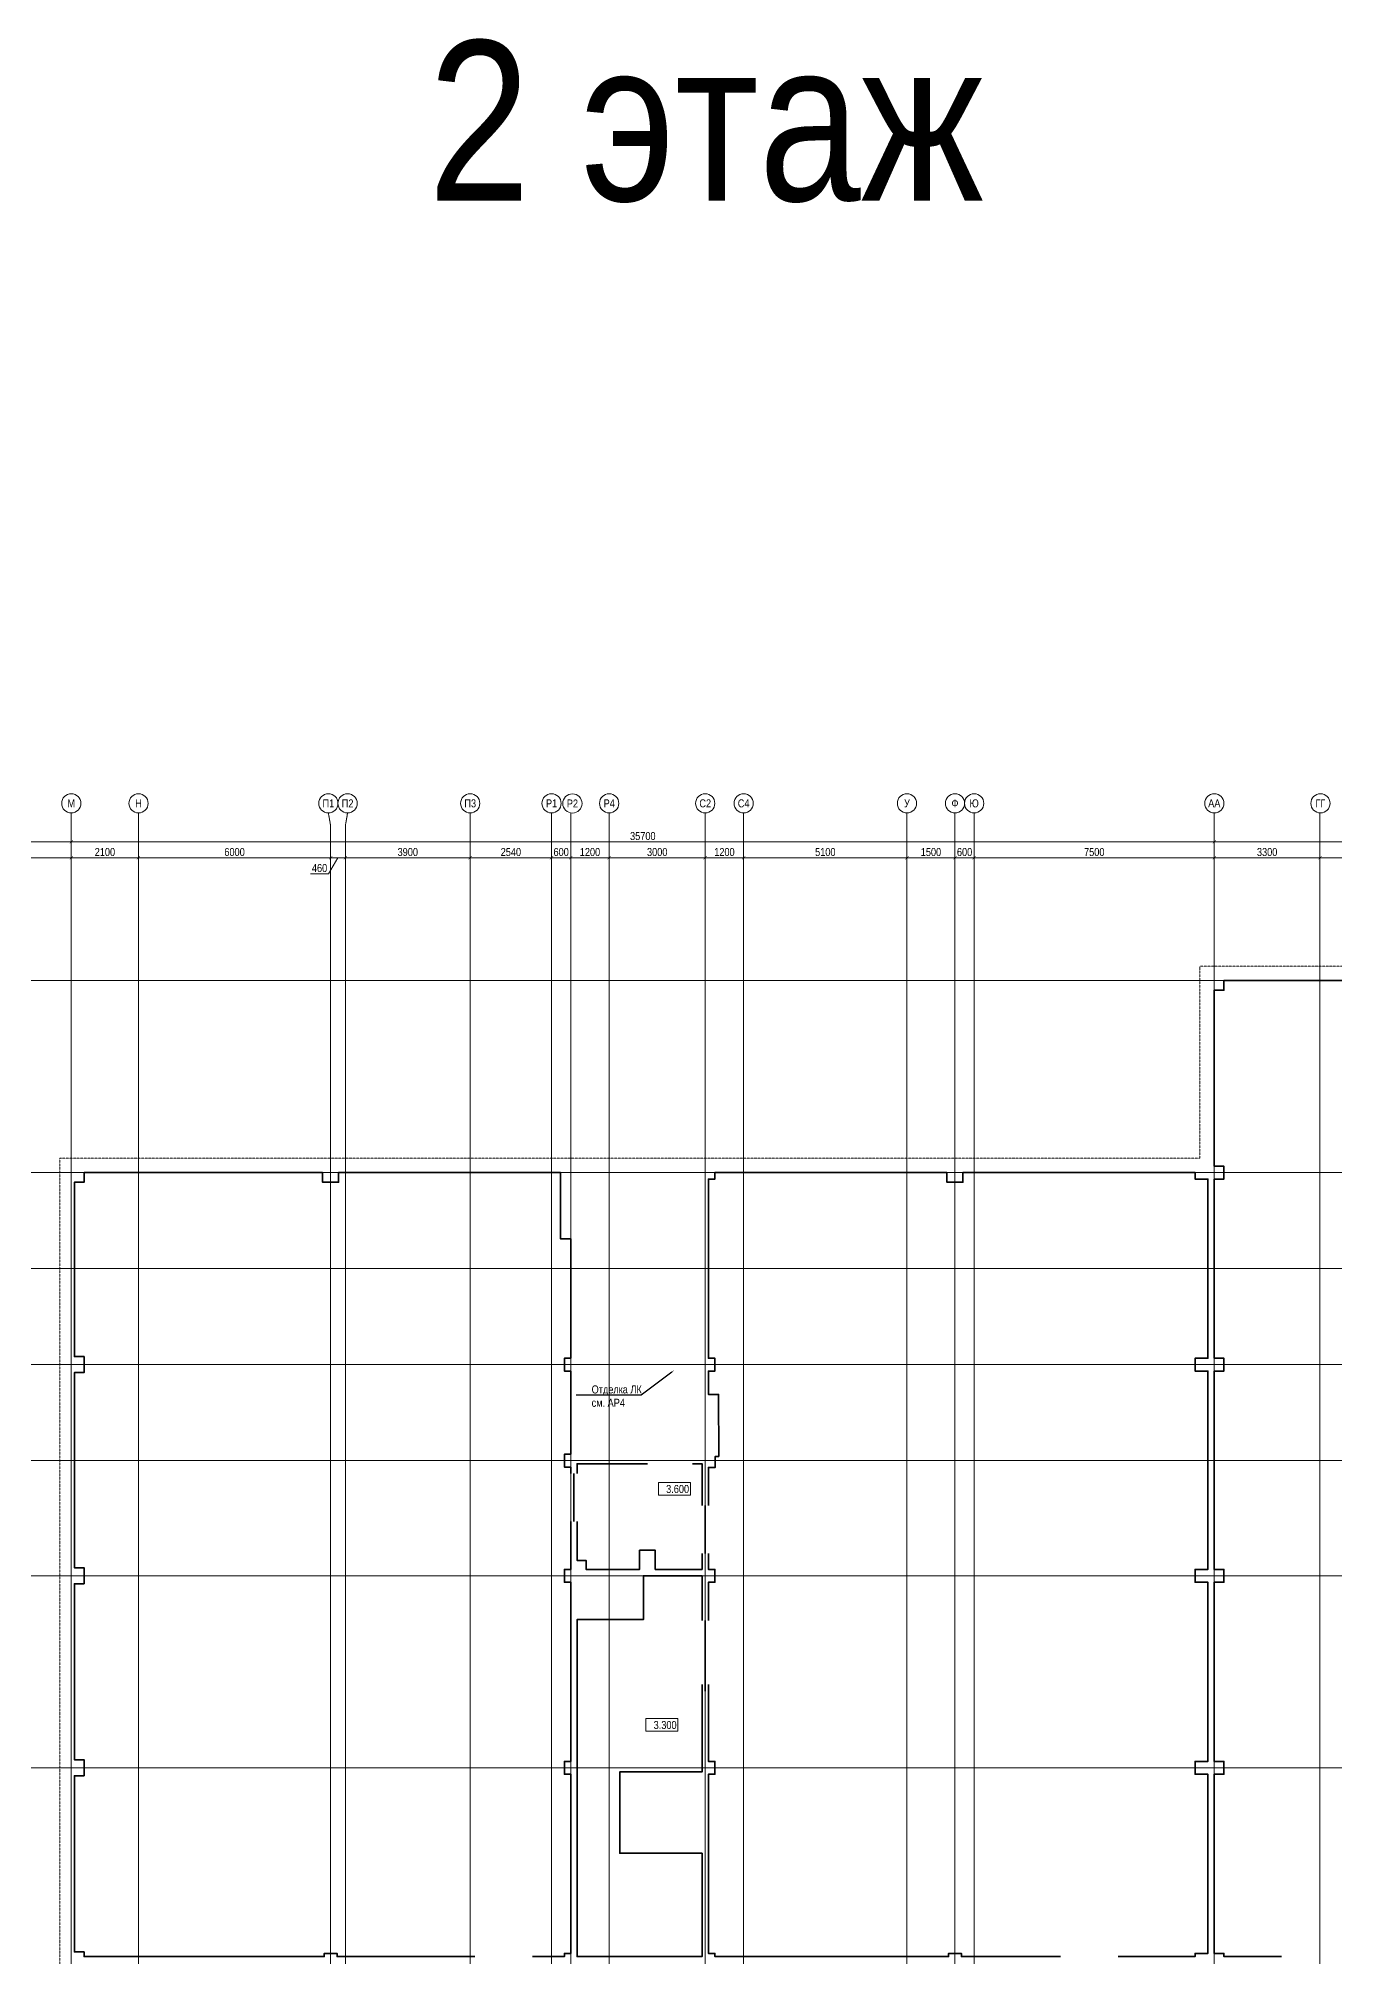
# Model space of a CAD drawing. Header units: millimetres. Extents: x -328335 to 1213373, y -208171 to 164144.
# Drawn here: x 36473 to 76957, y 104200 to 164144 of the extents above; entities that cross this region are included whole.
import ezdxf
from ezdxf import colors
from ezdxf.entities.mleader import LeaderData, LeaderLine
from ezdxf.enums import TextEntityAlignment as Align
from ezdxf.math import Vec2, Vec3

# ---------------------------------------------------------------- set-up
doc = ezdxf.new("R2010")
doc.units = ezdxf.units.MM
doc.header["$LTSCALE"] = 0.5
doc.linetypes.add('CENTER', pattern=[50.8, 31.75, -6.35, 6.35, -6.35])
doc.linetypes.add('DASHED', pattern=[19.05, 12.7, -6.35])
doc.layers.get('Defpoints').update_dxf_attribs({"color": 140})
for name, color, linetype, lineweight in [('АИ_Плинтус', 3, 'Continuous', 9), ('АИ_Полы', 1, 'Continuous', 9), ('АИ_Текст', 7, 'Continuous', 13), ('АР6_потолок_отм', 5, 'Continuous', 5), ('РД_Оси_размер', 8, 'Continuous', 0)]:
    doc.layers.add(name, color=color, linetype=linetype, lineweight=lineweight)
doc.layers.add('АИ_Т_Профиль', color=2, linetype='Continuous', lineweight=40, true_color=0xffff00)
doc.layers.add('РД_Оси_100', color=7, linetype='Continuous', lineweight=0, true_color=0x525252)
doc.layers.add('АР_Делит', color=120, linetype='Continuous', lineweight=0, plot=False)
doc.styles.add('Arial_Narrow_08', font='ARIALN.TTF', dxfattribs={"width": 0.8})
doc.styles.add('style1', font='ARIALN.TTF')
doc.styles.add('ккк', font='isocpeur.ttf', dxfattribs={"width": 0.85, "oblique": 15})
doc.dimstyles.new('Dim100_ареал', dxfattribs={"dimscale": 100, "dimtxt": 2.5, "dimasz": 1, "dimexe": 1, "dimexo": 1, "dimgap": 0.5, "dimtad": 1, "dimzin": 12, "dimdsep": 46, "dimtxsty": 'style1', "dimblk": 'ARCHTICK', "dimcen": 1, "dimdle": 1, "dimaunit": 1, "dimadec": 0, "dimazin": 3, "dimtfac": 1, "dimtmove": 1, "dimatfit": 3, "dimldrblk": 'OPEN30', "dimfxl": 2, "dimfxlon": 1, "dimtolj": 1, "dimtzin": 0, "dimlwd": 5, "dimlwe": 5, "dimarcsym": 0})

# ---------------------------------------------------------------- blocks, each defined once
blk = doc.blocks.new('A-iden')
at = {"linetype": 'Continuous', "lineweight": 5}
blk.add_circle((0, -4), 3, dxfattribs=at)
at = {"color": 0, "linetype": 'Continuous', "lineweight": 20, "style": 'ккк', "width": 0.85}
blk.add_attdef('ID', text='', height=4, dxfattribs=at).set_placement((0.31, -3.85), align=Align.MIDDLE_CENTER)
blk = doc.blocks.new('_ArchTick')
at = {"color": 0, "linetype": 'ByBlock', "const_width": 0.15}
blk.add_lwpolyline([(-0.5, -0.5), (0.5, 0.5)], dxfattribs=at)
blk = doc.blocks.new('*D343')
at = {"layer": 'Defpoints', "color": 0, "transparency": 16777216}
for p in [(37500, 139039), (0, 137039), (37500, 137039)]:
    blk.add_point(p, dxfattribs=at)
at = {"layer": 'РД_Оси_размер', "color": 0, "lineweight": 5, "transparency": 16777216}
for p, q in [((0, 138839), (0, 139139)), ((37500, 138839), (37500, 139139)), ((-100, 139039), (37600, 139039))]:
    blk.add_line(p, q, dxfattribs=at)
at = {"layer": 'РД_Оси_размер', "color": 0, "lineweight": 5, "transparency": 16777216, "xscale": 100, "yscale": 100, "zscale": 100, "rotation": 180}
blk.add_blockref('_ArchTick', (0, 139039), dxfattribs=at)
at = {"layer": 'РД_Оси_размер', "color": 0, "lineweight": 5, "transparency": 16777216, "xscale": 100, "yscale": 100, "zscale": 100}
blk.add_blockref('_ArchTick', (37500, 139039), dxfattribs=at)
at = {"layer": 'РД_Оси_размер', "color": 0, "transparency": 16777216, "insert": (18750, 139216), "char_height": 250, "attachment_point": 5, "style": 'style1'}
blk.add_mtext('\\A1;37500', dxfattribs=at)
blk = doc.blocks.new('_Open30')
at = {"color": 0, "linetype": 'ByBlock', "lineweight": -2}
for p, q in [((-1, 0.27), (0, 0)), ((0, 0), (-1, -0.27)), ((0, 0), (-1, 0))]:
    blk.add_line(p, q, dxfattribs=at)
blk = doc.blocks.new('*D344')
at = {"layer": 'Defpoints', "color": 0, "transparency": 16777216}
for p in [(73200, 139039), (37500, 137039), (73200, 137039)]:
    blk.add_point(p, dxfattribs=at)
at = {"layer": 'РД_Оси_размер', "color": 0, "lineweight": 5, "transparency": 16777216}
for p, q in [((37500, 138839), (37500, 139139)), ((73200, 138839), (73200, 139139)), ((37400, 139039), (73300, 139039))]:
    blk.add_line(p, q, dxfattribs=at)
at = {"layer": 'РД_Оси_размер', "color": 0, "lineweight": 5, "transparency": 16777216, "xscale": 100, "yscale": 100, "zscale": 100, "rotation": 180}
blk.add_blockref('_ArchTick', (37500, 139039), dxfattribs=at)
at = {"layer": 'РД_Оси_размер', "color": 0, "lineweight": 5, "transparency": 16777216, "xscale": 100, "yscale": 100, "zscale": 100}
blk.add_blockref('_ArchTick', (73200, 139039), dxfattribs=at)
at = {"layer": 'РД_Оси_размер', "color": 0, "transparency": 16777216, "insert": (55350, 139216), "char_height": 250, "attachment_point": 5, "style": 'style1'}
blk.add_mtext('\\A1;35700', dxfattribs=at)
blk = doc.blocks.new('*D53')
at = {"layer": 'Defpoints', "color": 0, "transparency": 16777216}
for p in [(114600, 139039), (73200, 137039), (114600, 137039)]:
    blk.add_point(p, dxfattribs=at)
at = {"layer": 'РД_Оси_размер', "color": 0, "lineweight": 5, "transparency": 16777216}
for p, q in [((73200, 138839), (73200, 139139)), ((114600, 138839), (114600, 139139)), ((73100, 139039), (114700, 139039))]:
    blk.add_line(p, q, dxfattribs=at)
at = {"layer": 'РД_Оси_размер', "color": 0, "lineweight": 5, "transparency": 16777216, "xscale": 100, "yscale": 100, "zscale": 100, "rotation": 180}
blk.add_blockref('_ArchTick', (73200, 139039), dxfattribs=at)
at = {"layer": 'РД_Оси_размер', "color": 0, "lineweight": 5, "transparency": 16777216, "xscale": 100, "yscale": 100, "zscale": 100}
blk.add_blockref('_ArchTick', (114600, 139039), dxfattribs=at)
at = {"layer": 'РД_Оси_размер', "color": 0, "transparency": 16777216, "insert": (93900, 139216), "char_height": 250, "attachment_point": 5, "style": 'style1'}
blk.add_mtext('\\A1;41400', dxfattribs=at)
blk = doc.blocks.new('*D360')
at = {"layer": 'Defpoints', "color": 0, "transparency": 16777216}
for p in [(37500, 138539), (33600, 137039), (37500, 137039)]:
    blk.add_point(p, dxfattribs=at)
at = {"layer": 'РД_Оси_размер', "color": 0, "lineweight": 5, "transparency": 16777216}
for p, q in [((33500, 138539), (37600, 138539)), ((33600, 138339), (33600, 138639)), ((37500, 138339), (37500, 138639))]:
    blk.add_line(p, q, dxfattribs=at)
at = {"layer": 'РД_Оси_размер', "color": 0, "lineweight": 5, "transparency": 16777216, "xscale": 100, "yscale": 100, "zscale": 100, "rotation": 180}
blk.add_blockref('_ArchTick', (33600, 138539), dxfattribs=at)
at = {"layer": 'РД_Оси_размер', "color": 0, "lineweight": 5, "transparency": 16777216, "xscale": 100, "yscale": 100, "zscale": 100}
blk.add_blockref('_ArchTick', (37500, 138539), dxfattribs=at)
at = {"layer": 'РД_Оси_размер', "color": 0, "transparency": 16777216, "insert": (35550, 138716), "char_height": 250, "attachment_point": 5, "style": 'style1'}
blk.add_mtext('\\A1;3900', dxfattribs=at)
blk = doc.blocks.new('*D361')
at = {"layer": 'Defpoints', "color": 0, "transparency": 16777216}
for p in [(39600, 138539), (37500, 137039), (39600, 137039)]:
    blk.add_point(p, dxfattribs=at)
at = {"layer": 'РД_Оси_размер', "color": 0, "lineweight": 5, "transparency": 16777216}
for p, q in [((37400, 138539), (39700, 138539)), ((37500, 138339), (37500, 138639)), ((39600, 138339), (39600, 138639))]:
    blk.add_line(p, q, dxfattribs=at)
at = {"layer": 'РД_Оси_размер', "color": 0, "lineweight": 5, "transparency": 16777216, "xscale": 100, "yscale": 100, "zscale": 100, "rotation": 180}
blk.add_blockref('_ArchTick', (37500, 138539), dxfattribs=at)
at = {"layer": 'РД_Оси_размер', "color": 0, "lineweight": 5, "transparency": 16777216, "xscale": 100, "yscale": 100, "zscale": 100}
blk.add_blockref('_ArchTick', (39600, 138539), dxfattribs=at)
at = {"layer": 'РД_Оси_размер', "color": 0, "transparency": 16777216, "insert": (38550, 138716), "char_height": 250, "attachment_point": 5, "style": 'style1'}
blk.add_mtext('\\A1;2100', dxfattribs=at)
blk = doc.blocks.new('*D362')
at = {"layer": 'Defpoints', "color": 0, "transparency": 16777216}
for p in [(45600, 138539), (39600, 137039), (45600, 137039)]:
    blk.add_point(p, dxfattribs=at)
at = {"layer": 'РД_Оси_размер', "color": 0, "lineweight": 5, "transparency": 16777216}
for p, q in [((39500, 138539), (45700, 138539)), ((39600, 138339), (39600, 138639)), ((45600, 138339), (45600, 138639))]:
    blk.add_line(p, q, dxfattribs=at)
at = {"layer": 'РД_Оси_размер', "color": 0, "lineweight": 5, "transparency": 16777216, "xscale": 100, "yscale": 100, "zscale": 100, "rotation": 180}
blk.add_blockref('_ArchTick', (39600, 138539), dxfattribs=at)
at = {"layer": 'РД_Оси_размер', "color": 0, "lineweight": 5, "transparency": 16777216, "xscale": 100, "yscale": 100, "zscale": 100}
blk.add_blockref('_ArchTick', (45600, 138539), dxfattribs=at)
at = {"layer": 'РД_Оси_размер', "color": 0, "transparency": 16777216, "insert": (42600, 138716), "char_height": 250, "attachment_point": 5, "style": 'style1'}
blk.add_mtext('\\A1;6000', dxfattribs=at)
blk = doc.blocks.new('*D363')
at = {"layer": 'Defpoints', "color": 0, "transparency": 16777216}
for p in [(46060, 138539), (45600, 137039), (46060, 137039)]:
    blk.add_point(p, dxfattribs=at)
at = {"layer": 'РД_Оси_размер', "color": 0, "lineweight": 5, "transparency": 16777216}
for p, q in [((45500, 138539), (46160, 138539)), ((45830, 138539), (45534, 138039)), ((45600, 138339), (45600, 138639)), ((46060, 138339), (46060, 138639)), ((45534, 138039), (44974, 138039))]:
    blk.add_line(p, q, dxfattribs=at)
at = {"layer": 'РД_Оси_размер', "color": 0, "lineweight": 5, "transparency": 16777216, "xscale": 100, "yscale": 100, "zscale": 100, "rotation": 180}
blk.add_blockref('_ArchTick', (45600, 138539), dxfattribs=at)
at = {"layer": 'РД_Оси_размер', "color": 0, "lineweight": 5, "transparency": 16777216, "xscale": 100, "yscale": 100, "zscale": 100}
blk.add_blockref('_ArchTick', (46060, 138539), dxfattribs=at)
at = {"layer": 'РД_Оси_размер', "color": 0, "transparency": 16777216, "insert": (45254, 138216), "char_height": 250, "attachment_point": 5, "style": 'style1'}
blk.add_mtext('\\A1;460', dxfattribs=at)
blk = doc.blocks.new('*D364')
at = {"layer": 'Defpoints', "color": 0, "transparency": 16777216}
for p in [(49960, 138539), (46060, 137039), (49960, 137039)]:
    blk.add_point(p, dxfattribs=at)
at = {"layer": 'РД_Оси_размер', "color": 0, "lineweight": 5, "transparency": 16777216}
for p, q in [((45960, 138539), (50060, 138539)), ((46060, 138339), (46060, 138639)), ((49960, 138339), (49960, 138639))]:
    blk.add_line(p, q, dxfattribs=at)
at = {"layer": 'РД_Оси_размер', "color": 0, "lineweight": 5, "transparency": 16777216, "xscale": 100, "yscale": 100, "zscale": 100, "rotation": 180}
blk.add_blockref('_ArchTick', (46060, 138539), dxfattribs=at)
at = {"layer": 'РД_Оси_размер', "color": 0, "lineweight": 5, "transparency": 16777216, "xscale": 100, "yscale": 100, "zscale": 100}
blk.add_blockref('_ArchTick', (49960, 138539), dxfattribs=at)
at = {"layer": 'РД_Оси_размер', "color": 0, "transparency": 16777216, "insert": (48010, 138716), "char_height": 250, "attachment_point": 5, "style": 'style1'}
blk.add_mtext('\\A1;3900', dxfattribs=at)
blk = doc.blocks.new('*D365')
at = {"layer": 'Defpoints', "color": 0, "transparency": 16777216}
for p in [(52500, 138539), (49960, 137039), (52500, 137039)]:
    blk.add_point(p, dxfattribs=at)
at = {"layer": 'РД_Оси_размер', "color": 0, "lineweight": 5, "transparency": 16777216}
for p, q in [((49860, 138539), (52600, 138539)), ((49960, 138339), (49960, 138639)), ((52500, 138339), (52500, 138639))]:
    blk.add_line(p, q, dxfattribs=at)
at = {"layer": 'РД_Оси_размер', "color": 0, "lineweight": 5, "transparency": 16777216, "xscale": 100, "yscale": 100, "zscale": 100, "rotation": 180}
blk.add_blockref('_ArchTick', (49960, 138539), dxfattribs=at)
at = {"layer": 'РД_Оси_размер', "color": 0, "lineweight": 5, "transparency": 16777216, "xscale": 100, "yscale": 100, "zscale": 100}
blk.add_blockref('_ArchTick', (52500, 138539), dxfattribs=at)
at = {"layer": 'РД_Оси_размер', "color": 0, "transparency": 16777216, "insert": (51230, 138716), "char_height": 250, "attachment_point": 5, "style": 'style1'}
blk.add_mtext('\\A1;2540', dxfattribs=at)
blk = doc.blocks.new('*D366')
at = {"layer": 'Defpoints', "color": 0, "transparency": 16777216}
for p in [(53100, 138539), (52500, 137039), (53100, 137039)]:
    blk.add_point(p, dxfattribs=at)
at = {"layer": 'РД_Оси_размер', "color": 0, "lineweight": 5, "transparency": 16777216}
for p, q in [((52400, 138539), (53200, 138539)), ((52500, 138339), (52500, 138639)), ((53100, 138339), (53100, 138639))]:
    blk.add_line(p, q, dxfattribs=at)
at = {"layer": 'РД_Оси_размер', "color": 0, "lineweight": 5, "transparency": 16777216, "xscale": 100, "yscale": 100, "zscale": 100, "rotation": 180}
blk.add_blockref('_ArchTick', (52500, 138539), dxfattribs=at)
at = {"layer": 'РД_Оси_размер', "color": 0, "lineweight": 5, "transparency": 16777216, "xscale": 100, "yscale": 100, "zscale": 100}
blk.add_blockref('_ArchTick', (53100, 138539), dxfattribs=at)
at = {"layer": 'РД_Оси_размер', "color": 0, "transparency": 16777216, "insert": (52800, 138716), "char_height": 250, "attachment_point": 5, "style": 'style1'}
blk.add_mtext('\\A1;600', dxfattribs=at)
blk = doc.blocks.new('*D367')
at = {"layer": 'Defpoints', "color": 0, "transparency": 16777216}
for p in [(54300, 138539), (53100, 137039), (54300, 137039)]:
    blk.add_point(p, dxfattribs=at)
at = {"layer": 'РД_Оси_размер', "color": 0, "lineweight": 5, "transparency": 16777216}
for p, q in [((53000, 138539), (54400, 138539)), ((53100, 138339), (53100, 138639)), ((54300, 138339), (54300, 138639))]:
    blk.add_line(p, q, dxfattribs=at)
at = {"layer": 'РД_Оси_размер', "color": 0, "lineweight": 5, "transparency": 16777216, "xscale": 100, "yscale": 100, "zscale": 100, "rotation": 180}
blk.add_blockref('_ArchTick', (53100, 138539), dxfattribs=at)
at = {"layer": 'РД_Оси_размер', "color": 0, "lineweight": 5, "transparency": 16777216, "xscale": 100, "yscale": 100, "zscale": 100}
blk.add_blockref('_ArchTick', (54300, 138539), dxfattribs=at)
at = {"layer": 'РД_Оси_размер', "color": 0, "transparency": 16777216, "insert": (53700, 138716), "char_height": 250, "attachment_point": 5, "style": 'style1'}
blk.add_mtext('\\A1;1200', dxfattribs=at)
blk = doc.blocks.new('*D368')
at = {"layer": 'Defpoints', "color": 0, "transparency": 16777216}
for p in [(57300, 138539), (54300, 137039), (57300, 137039)]:
    blk.add_point(p, dxfattribs=at)
at = {"layer": 'РД_Оси_размер', "color": 0, "lineweight": 5, "transparency": 16777216}
for p, q in [((54200, 138539), (57400, 138539)), ((54300, 138339), (54300, 138639)), ((57300, 138339), (57300, 138639))]:
    blk.add_line(p, q, dxfattribs=at)
at = {"layer": 'РД_Оси_размер', "color": 0, "lineweight": 5, "transparency": 16777216, "xscale": 100, "yscale": 100, "zscale": 100, "rotation": 180}
blk.add_blockref('_ArchTick', (54300, 138539), dxfattribs=at)
at = {"layer": 'РД_Оси_размер', "color": 0, "lineweight": 5, "transparency": 16777216, "xscale": 100, "yscale": 100, "zscale": 100}
blk.add_blockref('_ArchTick', (57300, 138539), dxfattribs=at)
at = {"layer": 'РД_Оси_размер', "color": 0, "transparency": 16777216, "insert": (55800, 138716), "char_height": 250, "attachment_point": 5, "style": 'style1'}
blk.add_mtext('\\A1;3000', dxfattribs=at)
blk = doc.blocks.new('*D369')
at = {"layer": 'Defpoints', "color": 0, "transparency": 16777216}
for p in [(58500, 138539), (57300, 137039), (58500, 137039)]:
    blk.add_point(p, dxfattribs=at)
at = {"layer": 'РД_Оси_размер', "color": 0, "lineweight": 5, "transparency": 16777216}
for p, q in [((57200, 138539), (58600, 138539)), ((57300, 138339), (57300, 138639)), ((58500, 138339), (58500, 138639))]:
    blk.add_line(p, q, dxfattribs=at)
at = {"layer": 'РД_Оси_размер', "color": 0, "lineweight": 5, "transparency": 16777216, "xscale": 100, "yscale": 100, "zscale": 100, "rotation": 180}
blk.add_blockref('_ArchTick', (57300, 138539), dxfattribs=at)
at = {"layer": 'РД_Оси_размер', "color": 0, "lineweight": 5, "transparency": 16777216, "xscale": 100, "yscale": 100, "zscale": 100}
blk.add_blockref('_ArchTick', (58500, 138539), dxfattribs=at)
at = {"layer": 'РД_Оси_размер', "color": 0, "transparency": 16777216, "insert": (57900, 138716), "char_height": 250, "attachment_point": 5, "style": 'style1'}
blk.add_mtext('\\A1;1200', dxfattribs=at)
blk = doc.blocks.new('*D370')
at = {"layer": 'Defpoints', "color": 0, "transparency": 16777216}
for p in [(63600, 138539), (58500, 137039), (63600, 137039)]:
    blk.add_point(p, dxfattribs=at)
at = {"layer": 'РД_Оси_размер', "color": 0, "lineweight": 5, "transparency": 16777216}
for p, q in [((58400, 138539), (63700, 138539)), ((58500, 138339), (58500, 138639)), ((63600, 138339), (63600, 138639))]:
    blk.add_line(p, q, dxfattribs=at)
at = {"layer": 'РД_Оси_размер', "color": 0, "lineweight": 5, "transparency": 16777216, "xscale": 100, "yscale": 100, "zscale": 100, "rotation": 180}
blk.add_blockref('_ArchTick', (58500, 138539), dxfattribs=at)
at = {"layer": 'РД_Оси_размер', "color": 0, "lineweight": 5, "transparency": 16777216, "xscale": 100, "yscale": 100, "zscale": 100}
blk.add_blockref('_ArchTick', (63600, 138539), dxfattribs=at)
at = {"layer": 'РД_Оси_размер', "color": 0, "transparency": 16777216, "insert": (61050, 138716), "char_height": 250, "attachment_point": 5, "style": 'style1'}
blk.add_mtext('\\A1;5100', dxfattribs=at)
blk = doc.blocks.new('*D371')
at = {"layer": 'Defpoints', "color": 0, "transparency": 16777216}
for p in [(65100, 138539), (63600, 137039), (65100, 137039)]:
    blk.add_point(p, dxfattribs=at)
at = {"layer": 'РД_Оси_размер', "color": 0, "lineweight": 5, "transparency": 16777216}
for p, q in [((63500, 138539), (65200, 138539)), ((63600, 138339), (63600, 138639)), ((65100, 138339), (65100, 138639))]:
    blk.add_line(p, q, dxfattribs=at)
at = {"layer": 'РД_Оси_размер', "color": 0, "lineweight": 5, "transparency": 16777216, "xscale": 100, "yscale": 100, "zscale": 100, "rotation": 180}
blk.add_blockref('_ArchTick', (63600, 138539), dxfattribs=at)
at = {"layer": 'РД_Оси_размер', "color": 0, "lineweight": 5, "transparency": 16777216, "xscale": 100, "yscale": 100, "zscale": 100}
blk.add_blockref('_ArchTick', (65100, 138539), dxfattribs=at)
at = {"layer": 'РД_Оси_размер', "color": 0, "transparency": 16777216, "insert": (64350, 138716), "char_height": 250, "attachment_point": 5, "style": 'style1'}
blk.add_mtext('\\A1;1500', dxfattribs=at)
blk = doc.blocks.new('*D372')
at = {"layer": 'Defpoints', "color": 0, "transparency": 16777216}
for p in [(65700, 138539), (65100, 137039), (65700, 137039)]:
    blk.add_point(p, dxfattribs=at)
at = {"layer": 'РД_Оси_размер', "color": 0, "lineweight": 5, "transparency": 16777216}
for p, q in [((65000, 138539), (65800, 138539)), ((65100, 138339), (65100, 138639)), ((65700, 138339), (65700, 138639))]:
    blk.add_line(p, q, dxfattribs=at)
at = {"layer": 'РД_Оси_размер', "color": 0, "lineweight": 5, "transparency": 16777216, "xscale": 100, "yscale": 100, "zscale": 100, "rotation": 180}
blk.add_blockref('_ArchTick', (65100, 138539), dxfattribs=at)
at = {"layer": 'РД_Оси_размер', "color": 0, "lineweight": 5, "transparency": 16777216, "xscale": 100, "yscale": 100, "zscale": 100}
blk.add_blockref('_ArchTick', (65700, 138539), dxfattribs=at)
at = {"layer": 'РД_Оси_размер', "color": 0, "transparency": 16777216, "insert": (65400, 138716), "char_height": 250, "attachment_point": 5, "style": 'style1'}
blk.add_mtext('\\A1;600', dxfattribs=at)
blk = doc.blocks.new('*D373')
at = {"layer": 'Defpoints', "color": 0, "transparency": 16777216}
for p in [(73200, 138539), (65700, 137039), (73200, 137039)]:
    blk.add_point(p, dxfattribs=at)
at = {"layer": 'РД_Оси_размер', "color": 0, "lineweight": 5, "transparency": 16777216}
for p, q in [((65600, 138539), (73300, 138539)), ((65700, 138339), (65700, 138639)), ((73200, 138339), (73200, 138639))]:
    blk.add_line(p, q, dxfattribs=at)
at = {"layer": 'РД_Оси_размер', "color": 0, "lineweight": 5, "transparency": 16777216, "xscale": 100, "yscale": 100, "zscale": 100, "rotation": 180}
blk.add_blockref('_ArchTick', (65700, 138539), dxfattribs=at)
at = {"layer": 'РД_Оси_размер', "color": 0, "lineweight": 5, "transparency": 16777216, "xscale": 100, "yscale": 100, "zscale": 100}
blk.add_blockref('_ArchTick', (73200, 138539), dxfattribs=at)
at = {"layer": 'РД_Оси_размер', "color": 0, "transparency": 16777216, "insert": (69450, 138716), "char_height": 250, "attachment_point": 5, "style": 'style1'}
blk.add_mtext('\\A1;7500', dxfattribs=at)
blk = doc.blocks.new('*D374')
at = {"layer": 'Defpoints', "color": 0, "transparency": 16777216}
for p in [(76500, 138539), (73200, 137039), (76500, 137039)]:
    blk.add_point(p, dxfattribs=at)
at = {"layer": 'РД_Оси_размер', "color": 0, "lineweight": 5, "transparency": 16777216}
for p, q in [((73100, 138539), (76600, 138539)), ((73200, 138339), (73200, 138639)), ((76500, 138339), (76500, 138639))]:
    blk.add_line(p, q, dxfattribs=at)
at = {"layer": 'РД_Оси_размер', "color": 0, "lineweight": 5, "transparency": 16777216, "xscale": 100, "yscale": 100, "zscale": 100, "rotation": 180}
blk.add_blockref('_ArchTick', (73200, 138539), dxfattribs=at)
at = {"layer": 'РД_Оси_размер', "color": 0, "lineweight": 5, "transparency": 16777216, "xscale": 100, "yscale": 100, "zscale": 100}
blk.add_blockref('_ArchTick', (76500, 138539), dxfattribs=at)
at = {"layer": 'РД_Оси_размер', "color": 0, "transparency": 16777216, "insert": (74850, 138716), "char_height": 250, "attachment_point": 5, "style": 'style1'}
blk.add_mtext('\\A1;3300', dxfattribs=at)
blk = doc.blocks.new('*D375')
at = {"layer": 'Defpoints', "color": 0, "transparency": 16777216}
for p in [(79200, 138539), (76500, 137039), (79200, 137039)]:
    blk.add_point(p, dxfattribs=at)
at = {"layer": 'РД_Оси_размер', "color": 0, "lineweight": 5, "transparency": 16777216}
for p, q in [((76400, 138539), (79300, 138539)), ((76500, 138339), (76500, 138639)), ((79200, 138339), (79200, 138639))]:
    blk.add_line(p, q, dxfattribs=at)
at = {"layer": 'РД_Оси_размер', "color": 0, "lineweight": 5, "transparency": 16777216, "xscale": 100, "yscale": 100, "zscale": 100, "rotation": 180}
blk.add_blockref('_ArchTick', (76500, 138539), dxfattribs=at)
at = {"layer": 'РД_Оси_размер', "color": 0, "lineweight": 5, "transparency": 16777216, "xscale": 100, "yscale": 100, "zscale": 100}
blk.add_blockref('_ArchTick', (79200, 138539), dxfattribs=at)
at = {"layer": 'РД_Оси_размер', "color": 0, "transparency": 16777216, "insert": (77850, 138716), "char_height": 250, "attachment_point": 5, "style": 'style1'}
blk.add_mtext('\\A1;2700', dxfattribs=at)
blk = doc.blocks.new('Отметка_план')
at = {"color": 7, "lineweight": 5}
blk.add_lwpolyline([(0, 0), (10, 0), (10, 4), (0, 4)], close=True, dxfattribs=at)
at = {"style": 'Arial_Narrow_08', "width": 0.8}
blk.add_attdef('OTMG', text='', height=2.5, dxfattribs=at).set_placement((9.06, 0.7), align=Align.RIGHT)
blk = doc.blocks.new('СОШ_2200_АР_ОСИ_М100_28.05.24')
at = {"layer": 'АР_Делит', "color": 5, "linetype": 'DASHED'}
blk.add_lwpolyline([(37145, 100855), (37145, 129155), (72745, 129155), (72745, 135155), (114955, 135155), (114955, -355)], dxfattribs=at)
at = {"layer": 'РД_Оси_100', "color": 8, "linetype": 'CENTER', "true_color": 0x808080}
for p, q in [((37500, -6155), (37500, 139938.679)), ((39600, -6155), (39600, 139938.679)), ((49960, -6155), (49960, 139938.679)), ((63600, -6155), (63600, 139938.679)), ((65100, -6155), (65100, 139938.679)), ((73200, -6155), (73200, 139938.679)), ((-5954.958, 134700), (119910, 134700)), ((-5954.958, 128700), (119910, 128700)), ((-5954.958, 125700), (119910, 125700)), ((-5954.958, 122700), (119910, 122700)), ((-5954.958, 119700), (119910, 119700)), ((-5954.958, 116100), (119910, 116100)), ((35037.55, 116100), (119910, 116100)), ((-5954.958, 110100), (119910, 110100)), ((35037.55, 110100), (119910, 110100))]:
    blk.add_line(p, q, dxfattribs=at)
for points in [[(45530, 139938.679), (45600, 139538.679), (45600, -6163.457)], [(46060, -6163.105), (46060, 139538.679), (46130, 139938.679)], [(52500, 139938.679), (52500, -5755), (52358.276, -6155)], [(53100, 139938.679), (53100, -5755), (52949.266, -6155)], [(54300, 139938.679), (54300, -6155)], [(57300, 139938.679), (57300, -6155)], [(58500, 139938.679), (58500, -6155)], [(65700, -6155), (65700, 139938.679)], [(76500, 139938.679), (76500, -6155)]]:
    blk.add_lwpolyline(points, dxfattribs=at)
at = {"layer": 'РД_Оси_100', "color": 0}
ref = blk.add_blockref('A-iden', (37500, 140638.679), dxfattribs=dict(at, xscale=100, yscale=100, zscale=100))
ref.add_attrib('ID', 'М', dxfattribs={"layer": '0', "linetype": 'Continuous', "height": 250, "style": 'style1'}).set_placement((37500, 140238.679), align=Align.MIDDLE)
ref = blk.add_blockref('A-iden', (39600, 140638.679), dxfattribs=dict(at, xscale=100, yscale=100, zscale=100))
ref.add_attrib('ID', 'Н', dxfattribs={"layer": '0', "linetype": 'Continuous', "height": 250, "style": 'style1'}).set_placement((39600, 140238.679), align=Align.MIDDLE)
ref = blk.add_blockref('A-iden', (45530, 140638.679), dxfattribs=dict(at, xscale=100, yscale=100, zscale=100))
ref.add_attrib('ID', 'П1', dxfattribs={"layer": '0', "linetype": 'Continuous', "height": 250, "style": 'style1'}).set_placement((45530, 140238.679), align=Align.MIDDLE)
at = {"layer": 'РД_Оси_100', "color": 1}
ref = blk.add_blockref('A-iden', (46130, 140638.679), dxfattribs=dict(at, xscale=100, yscale=100, zscale=100))
ref.add_attrib('ID', 'П2', dxfattribs={"layer": '0', "linetype": 'Continuous', "height": 250, "style": 'style1'}).set_placement((46130, 140238.679), align=Align.MIDDLE)
ref = blk.add_blockref('A-iden', (49960, 140638.679), dxfattribs=dict(at, xscale=100, yscale=100, zscale=100))
ref.add_attrib('ID', 'П3', dxfattribs={"layer": '0', "linetype": 'Continuous', "height": 250, "style": 'style1'}).set_placement((49960, 140238.679), align=Align.MIDDLE)
at = {"layer": 'РД_Оси_100', "color": 0}
ref = blk.add_blockref('A-iden', (52500, 140638.679), dxfattribs=dict(at, xscale=100, yscale=100, zscale=100))
ref.add_attrib('ID', 'Р1', dxfattribs={"layer": '0', "linetype": 'Continuous', "height": 250, "style": 'style1'}).set_placement((52500, 140238.679), align=Align.MIDDLE)
ref = blk.add_blockref('A-iden', (53151.517, 140636.463), dxfattribs=dict(at, xscale=100, yscale=100, zscale=100))
ref.add_attrib('ID', 'Р2', dxfattribs={"layer": '0', "linetype": 'Continuous', "height": 250, "style": 'style1'}).set_placement((53151.517, 140236.463), align=Align.MIDDLE)
ref = blk.add_blockref('A-iden', (54300, 140638.679), dxfattribs=dict(at, xscale=100, yscale=100, zscale=100))
ref.add_attrib('ID', 'Р4', dxfattribs={"layer": '0', "linetype": 'Continuous', "height": 250, "style": 'style1'}).set_placement((54300, 140238.679), align=Align.MIDDLE)
ref = blk.add_blockref('A-iden', (57300, 140638.679), dxfattribs=dict(at, xscale=100, yscale=100, zscale=100))
ref.add_attrib('ID', 'С2', dxfattribs={"layer": '0', "linetype": 'Continuous', "height": 250, "style": 'style1'}).set_placement((57300, 140238.679), align=Align.MIDDLE)
ref = blk.add_blockref('A-iden', (58500, 140638.679), dxfattribs=dict(at, xscale=100, yscale=100, zscale=100))
ref.add_attrib('ID', 'С4', dxfattribs={"layer": '0', "linetype": 'Continuous', "height": 250, "style": 'style1'}).set_placement((58500, 140238.679), align=Align.MIDDLE)
ref = blk.add_blockref('A-iden', (63600, 140638.679), dxfattribs=dict(at, xscale=100, yscale=100, zscale=100))
ref.add_attrib('ID', 'У', dxfattribs={"layer": '0', "linetype": 'Continuous', "height": 250, "style": 'style1'}).set_placement((63600, 140238.679), align=Align.MIDDLE)
ref = blk.add_blockref('A-iden', (65100, 140638.679), dxfattribs=dict(at, xscale=100, yscale=100, zscale=100))
ref.add_attrib('ID', 'Ф', dxfattribs={"layer": '0', "linetype": 'Continuous', "height": 250, "style": 'style1'}).set_placement((65100, 140238.679), align=Align.MIDDLE)
ref = blk.add_blockref('A-iden', (65700, 140638.679), dxfattribs=dict(at, xscale=100, yscale=100, zscale=100))
ref.add_attrib('ID', 'Ю', dxfattribs={"layer": '0', "linetype": 'Continuous', "height": 250, "style": 'style1'}).set_placement((65700, 140238.679), align=Align.MIDDLE)
ref = blk.add_blockref('A-iden', (73200, 140638.679), dxfattribs=dict(at, xscale=100, yscale=100, zscale=100))
ref.add_attrib('ID', 'АА', dxfattribs={"layer": '0', "linetype": 'Continuous', "height": 250, "style": 'style1'}).set_placement((73200, 140238.679), align=Align.MIDDLE)
ref = blk.add_blockref('A-iden', (76514.62, 140638.679), dxfattribs=dict(at, xscale=100, yscale=100, zscale=100))
ref.add_attrib('ID', 'ГГ', dxfattribs={"layer": '0', "linetype": 'Continuous', "height": 250, "style": 'style1'}).set_placement((76514.62, 140238.679), align=Align.MIDDLE)
at = {"layer": 'РД_Оси_размер'}
for base, p1, p2, picture, middle in [((37500, 139038.679), (0, 137038.679), (37500, 137038.679), '*D343', (18750, 139216.322)), ((73200, 139038.679), (37500, 137038.679), (73200, 137038.679), '*D344', (55350, 139216.322)), ((114600, 139038.679), (73200, 137038.679), (114600, 137038.679), '*D53', (93900, 139216.322)), ((37500, 138538.679), (33600, 137038.679), (37500, 137038.679), '*D360', (35550, 138716.322)), ((39600, 138538.679), (37500, 137038.679), (39600, 137038.679), '*D361', (38550, 138716.322)), ((45600, 138538.679), (39600, 137038.679), (45600, 137038.679), '*D362', (42600, 138716.322)), ((49960, 138538.679), (46060, 137038.679), (49960, 137038.679), '*D364', (48010, 138716.322)), ((52500, 138538.679), (49960, 137038.679), (52500, 137038.679), '*D365', (51230, 138716.322)), ((53100, 138538.679), (52500, 137038.679), (53100, 137038.679), '*D366', (52800, 138716.322)), ((54300, 138538.679), (53100, 137038.679), (54300, 137038.679), '*D367', (53700, 138716.322)), ((57300, 138538.679), (54300, 137038.679), (57300, 137038.679), '*D368', (55800, 138716.322)), ((58500, 138538.679), (57300, 137038.679), (58500, 137038.679), '*D369', (57900, 138716.322)), ((63600, 138538.679), (58500, 137038.679), (63600, 137038.679), '*D370', (61050, 138716.322)), ((65100, 138538.679), (63600, 137038.679), (65100, 137038.679), '*D371', (64350, 138716.322)), ((65700, 138538.679), (65100, 137038.679), (65700, 137038.679), '*D372', (65400, 138716.322)), ((73200, 138538.679), (65700, 137038.679), (73200, 137038.679), '*D373', (69450, 138716.322)), ((76500, 138538.679), (73200, 137038.679), (76500, 137038.679), '*D374', (74850, 138716.322)), ((79200, 138538.679), (76500, 137038.679), (79200, 137038.679), '*D375', (77850, 138716.322))]:
    dim = blk.add_linear_dim(base=base, p1=p1, p2=p2, dimstyle='Dim100_ареал', dxfattribs=at)
    dim.commit()
    dim.dimension.update_dxf_attribs({"geometry": picture, "text_midpoint": middle})
dim = blk.add_linear_dim(base=(46060, 138538.679), p1=(45600, 137038.679), p2=(46060, 137038.679), dimstyle='Dim100_ареал', dxfattribs=at)
dim.commit()
dim.dimension.update_dxf_attribs({"geometry": '*D363', "text_midpoint": (45484.181, 138038.679), "dimtype": 160})

msp = doc.modelspace()

# ---------------------------------------------------------------- linework, layer by layer
at = {"layer": 'АИ_Плинтус', "color": 24, "linetype": 'ByBlock', "lineweight": 35, "true_color": 0xa52900}
for points in [[(75300, 104200), (73500, 104200), (73500, 104300), (73200, 104300), (73200, 109900), (73500.001, 109900), (73500.001, 110300), (73200, 110300), (73200, 115900), (73500, 115900), (73500, 116300), (73200, 116300), (73200, 122500), (73500, 122500), (73500, 122900), (73200, 122900), (73200, 128500), (73500, 128500), (73500, 128900), (73200, 128900), (73200, 134400), (73500.003, 134400), (73500.003, 134700), (78950, 134700)], [(53100, 119300), (53100, 119500), (52900, 119500), (52900, 119900), (53100, 119900), (53100, 122500), (52899.997, 122500), (52899.997, 122900), (53099.997, 122900), (53099.997, 126630), (52781.36, 126629.757), (52779.78, 128699.947), (45850, 128699.947), (45850, 128400), (45350, 128400), (45350, 128700), (37900, 128700), (37900, 128400), (37600, 128400), (37600, 122950), (37900, 122950), (37900, 122450), (37600, 122450), (37600, 116350), (37900, 116350), (37900, 115850), (37600, 115850), (37600, 110350), (37900, 110350), (37900, 109850), (37600, 109850), (37600, 104350), (37900, 104350), (37900, 104200), (45400, 104200), (45400, 104300), (45800, 104300), (45800, 104200), (50100, 104200)], [(70200, 104200), (72600, 104200), (72600, 104300), (73000, 104300), (73000, 109900), (72600.001, 109900), (72600.001, 110300), (73000, 110300), (73000, 115900), (72600, 115900), (72600, 116300), (73000, 116300), (73000, 122500), (72600, 122500), (72600, 122900), (73000, 122900), (73000, 128500), (72600, 128500), (72600, 128700), (65350, 128700), (65350, 128400), (64850, 128400), (64850, 128700), (57600, 128700), (57600, 128500), (57400, 128500), (57400, 122900), (57600, 122900), (57600, 122500), (57400, 122500), (57399.998, 121770), (57718.053, 121770), (57720.07, 119830.073), (57614.202, 119830.073), (57614.202, 119488.619), (57400, 119488.619), (57400, 118300)], [(51900, 104200), (52900, 104200), (52900, 104300), (53100, 104300), (53100, 109900), (52900, 109900), (52900, 110300), (53100, 110300), (53100, 115900), (52900, 115900), (52900, 116300), (53100, 116300), (53100, 117800)], [(57400, 116800), (57400, 116300), (57600, 116300), (57600, 115900), (57400, 115900), (57400, 114700)], [(57400, 112700), (57400, 110300), (57600, 110300), (57600, 109900), (57400, 109900), (57400, 104300), (57600, 104300), (57600, 104200), (64900, 104200), (64900, 104300), (65300, 104300), (65300, 104200), (68400, 104200)]]:
    msp.add_lwpolyline(points, dxfattribs=at)
at = {"layer": 'АИ_Плинтус', "color": 160, "linetype": 'ByBlock', "lineweight": 35, "true_color": 0x003fff}
for points in [[(53300, 119300), (53300, 119600), (55500, 119600)], [(56900, 119600), (57200, 119600), (57200, 118300)], [(57200, 116800), (57200, 116300), (55740.382, 116300), (55740.382, 116900.095), (55250.382, 116900.095), (55250, 116300), (53580.23, 116300), (53580.23, 116579.897), (53300, 116579.897), (53300, 117800)], [(57200, 112700), (57200.437, 110580), (57200, 110580), (57200, 109970), (54630, 109970), (54630, 107430), (57200, 107430), (57200, 104200), (53300, 104200), (53300, 114320), (53300, 114332.639), (53300, 114730), (55370.382, 114730), (55370.382, 116100), (57200, 116100), (57200, 114700)]]:
    msp.add_lwpolyline(points, dxfattribs=at)
at = {"layer": 'АИ_Т_Профиль', "linetype": 'ByBlock', "lineweight": 35}
for points in [[(53200, 119300), (53200, 117800)], [(57300, 118300), (57300, 116800)], [(57300, 114700), (57300, 112500)]]:
    msp.add_lwpolyline(points, dxfattribs=at)

# ---------------------------------------------------------------- block references
at = {"layer": 'АР6_потолок_отм'}
ref = msp.add_blockref('Отметка_план', (55838.08, 118619.31), dxfattribs=dict(at, xscale=100, yscale=100, zscale=100))
ref.add_attrib('OTMG', '3.600', dxfattribs={"layer": '0', "color": 0, "height": 250, "style": 'style1'}).set_placement((56795.498, 118939.127), align=Align.TOP_RIGHT)
ref = msp.add_blockref('Отметка_план', (55448.226, 111243.553), dxfattribs=dict(at, xscale=100, yscale=100, zscale=100))
ref.add_attrib('OTMG', '3.300', dxfattribs={"layer": '0', "color": 0, "height": 250, "style": 'style1'}).set_placement((56405.644, 111563.37), align=Align.TOP_RIGHT)
at = {"layer": 'РД_Оси_100'}
msp.add_blockref('СОШ_2200_АР_ОСИ_М100_28.05.24', (0, 0), dxfattribs=at)

# ---------------------------------------------------------------- texts
at = {"layer": 'АИ_Текст', "color": 7, "insert": (57319.237, 161533.592), "char_height": 5000, "width": 38512.63291, "attachment_point": 5, "style": 'style1'}
msp.add_mtext('2 этаж', dxfattribs=at)

# ---------------------------------------------------------------- leaders
at = {"layer": 'АИ_Полы', "color": 7, "lineweight": 0}
ml = msp.add_multileader_mtext('Standard', dxfattribs=at)
ml.set_content('Отделка ЛК \\Pсм. АР4', color=7, style='style1')
ml.set_leader_properties()
ml.build(insert=Vec2(0, 0))
ml.multileader.update_dxf_attribs({"text_left_attachment_type": 6, "text_right_attachment_type": 6, "dogleg_length": 0.36, "arrow_head_size": 100})
ctx = ml.context
ctx.base_point, ctx.char_height, ctx.arrow_head_size, ctx.landing_gap_size, ctx.plane_origin = Vec3(53751.674, 121749.29), 250, 100, 0, Vec3(126112.107, 103043.685)
ctx.left_attachment, ctx.right_attachment = 6, 6
notes = []
notes.append((ctx, [(1, (1, 1, 0), (55302.511, 121749.29), (-1, 0), 0.36, [(1, [(56331.755, 122523.455)], 0, [])])]))
ctx.mtext.insert, ctx.mtext.width, ctx.mtext.defined_height, ctx.mtext.flow_direction = Vec3(53751.674, 122049.29), 2384.53574, 799.326, 5
for ctx, leaders in notes:
    for number, flags, end, landing, length, lines in leaders:
        leader = LeaderData()
        leader.index, (leader.has_last_leader_line, leader.has_dogleg_vector, leader.attachment_direction) = number, flags
        leader.last_leader_point, leader.dogleg_vector, leader.dogleg_length = Vec3(end), Vec3(landing), length
        for number, points, colour, breaks in lines:
            line = LeaderLine()
            line.index, line.vertices, line.color, line.breaks = number, Vec3.list(points), colors.encode_raw_color(colour), breaks
            leader.lines.append(line)
        ctx.leaders.append(leader)

doc.saveas('drawing.dxf')
